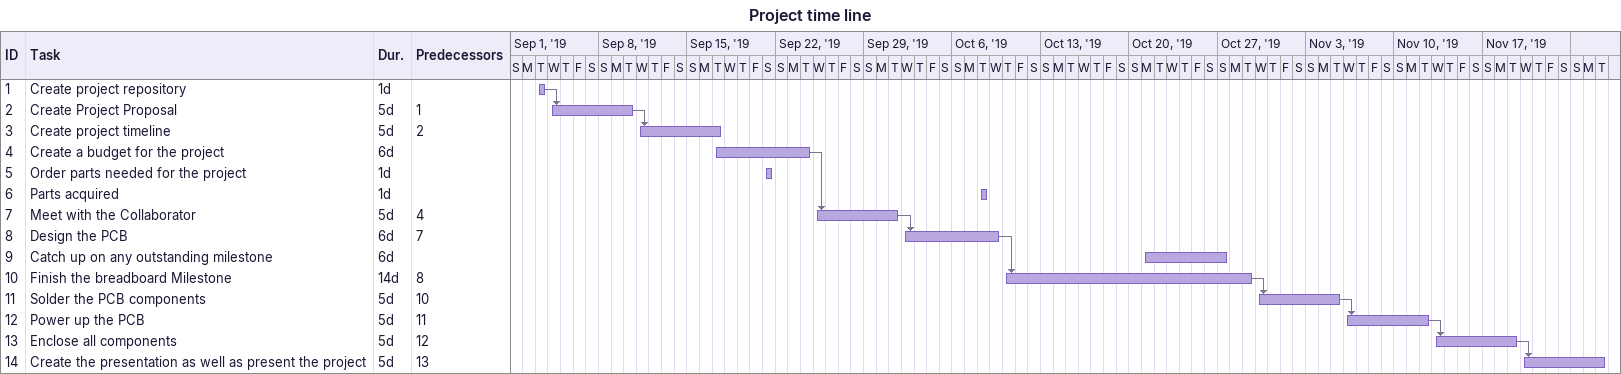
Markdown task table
Project time line

| ID | Task | Duration | Start | Finish | Predecessors |
|---|---|---|---|---|---|
| 1 | Create project repository | 1d | 2019-09-03 | 2019-09-03 |  |
| 2 | Create Project Proposal | 5d | 2019-09-04 | 2019-09-10 | 1 |
| 3 | Create project timeline | 5d | 2019-09-11 | 2019-09-17 | 2 |
| 4 | Create a budget for the project | 6d | 2019-09-17 | 2019-09-24 |  |
| 5 | Order parts needed for the project | 1d | 2019-09-21 | 2019-09-21 |  |
| 6 | Parts acquired | 1d | 2019-10-08 | 2019-10-08 |  |
| 7 | Meet with the Collaborator | 5d | 2019-09-25 | 2019-10-01 | 4 |
| 8 | Design the PCB | 6d | 2019-10-02 | 2019-10-09 | 7 |
| 9 | Catch up on any outstanding milestone | 6d | 2019-10-21 | 2019-10-27 |  |
| 10 | Finish the breadboard Milestone | 14d | 2019-10-10 | 2019-10-29 | 8 |
| 11 | Solder the PCB components | 5d | 2019-10-30 | 2019-11-05 | 10 |
| 12 | Power up the PCB | 5d | 2019-11-06 | 2019-11-12 | 11 |
| 13 | Enclose all components | 5d | 2019-11-13 | 2019-11-19 | 12 |
| 14 | Create the presentation as well as present the project | 5d | 2019-11-20 | 2019-11-26 | 13 |
